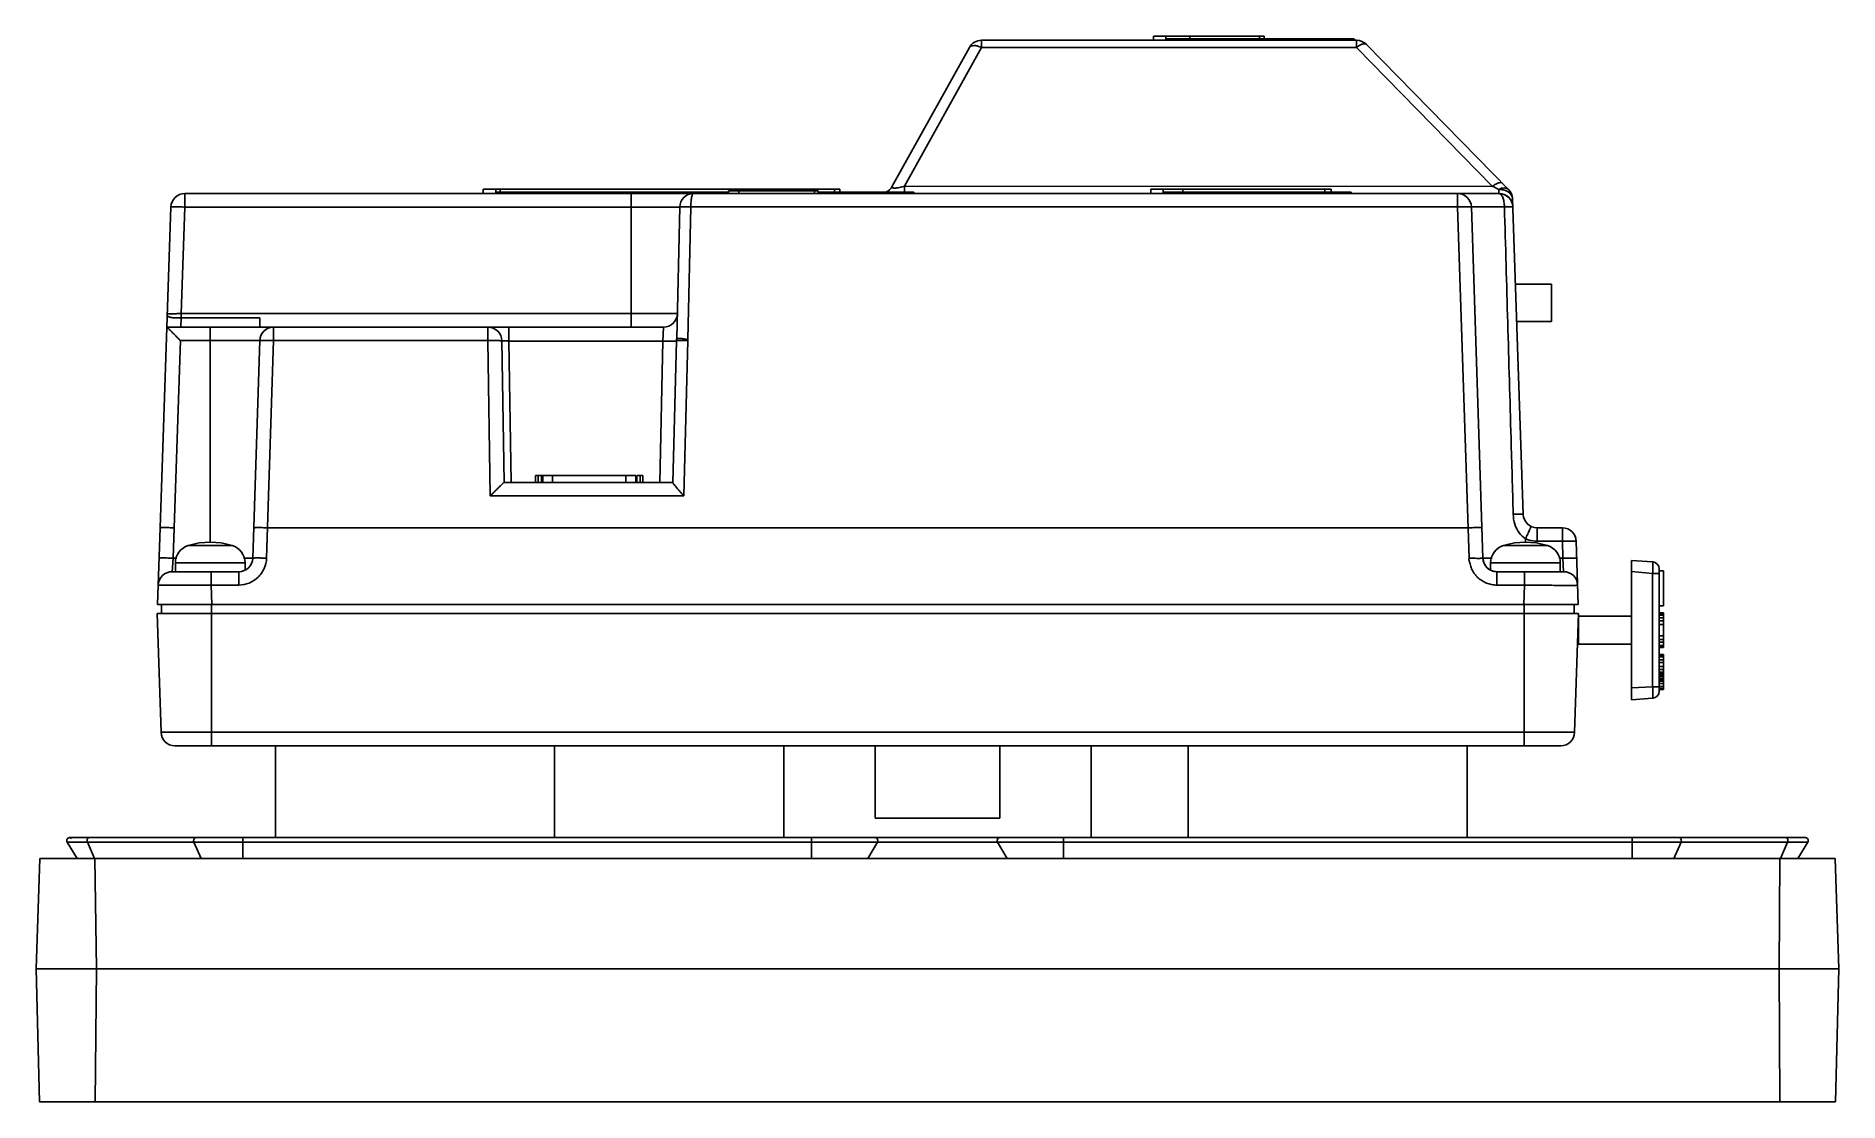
# Model space of a CAD drawing. Header units: millimetres. Extents: x 19 to 149, y 78 to 154.
import ezdxf

# ---------------------------------------------------------------- set-up
doc = ezdxf.new("R2010")
doc.units = ezdxf.units.MM
doc.header["$LTSCALE"] = 15.079573
doc.layers.get('0').update_dxf_attribs({"linetype": 'CONTINUOUS'})

msp = doc.modelspace()

# ---------------------------------------------------------------- linework, layer by layer
at = {"color": 7, "linetype": 'Continuous'}
for p, q in [((87.21, 153.68), (87.21, 154.19)), ((114.13, 154.19), (87.21, 154.19)), ((99.55, 154.49), (99.55, 154.19)), ((99.55, 154.49), (107.5, 154.49)), ((100.45, 154.19), (100.45, 154.49)), ((100.45, 154.29), (113.95, 154.29)), ((100.98, 154.19), (100.98, 154.29)), ((102.15, 154.49), (102.15, 154.29)), ((107.15, 154.49), (107.15, 154.29)), ((107.5, 154.49), (107.5, 154.29)), ((113.41, 154.29), (113.41, 154.19)), ((113.95, 154.19), (113.95, 154.29)), ((114.13, 153.68), (114.13, 154.19)), ((86.34, 153.68), (80.8, 143.71)), ((81.68, 143.71), (87.21, 153.67)), ((114.13, 153.68), (87.21, 153.67)), ((114.13, 153.68), (123.88, 143.7)), ((114.84, 153.89), (125.04, 143.47)), ((81.68, 143.29), (81.68, 143.71)), ((81.68, 143.71), (123.88, 143.7)), ((124.33, 143.48), (123.88, 143.71)), ((125.04, 143.47), (124.6, 143.92)), ((30.03, 142.22), (30.03, 143.19)), ((30.03, 143.19), (124.35, 143.19)), ((51.45, 143.49), (51.45, 143.19)), ((51.45, 143.49), (77.05, 143.49)), ((52.35, 143.19), (52.35, 143.49)), ((52.35, 143.29), (69.05, 143.29)), ((52.65, 143.49), (52.65, 143.29)), ((52.87, 143.19), (52.87, 143.29)), ((62.07, 143.19), (62.07, 142.22)), ((69.05, 143.39), (69.05, 143.19)), ((69.05, 143.39), (75.48, 143.39)), ((69.8, 143.19), (69.8, 143.39)), ((75.23, 143.39), (75.23, 143.19)), ((75.48, 143.39), (75.48, 143.19)), ((75.48, 143.29), (82.35, 143.29)), ((76.65, 143.49), (76.65, 143.29)), ((77.05, 143.49), (77.05, 143.29)), ((81.81, 143.29), (81.81, 143.19)), ((82.35, 143.19), (82.35, 143.29)), ((99.35, 143.49), (99.35, 143.19)), ((99.35, 143.49), (112.3, 143.49)), ((100.25, 143.19), (100.25, 143.49)), ((100.25, 143.29), (113.75, 143.29)), ((100.75, 143.19), (100.75, 143.29)), ((101.65, 143.49), (101.65, 143.29)), ((111.85, 143.49), (111.85, 143.29)), ((112.3, 143.49), (112.3, 143.29)), ((113.25, 143.29), (113.25, 143.19)), ((113.75, 143.19), (113.75, 143.29)), ((121.37, 143.19), (121.37, 142.23)), ((124.34, 143.33), (124.33, 143.48)), ((124.35, 143.19), (124.34, 143.33)), ((125.04, 143.47), (125.04, 143.47)), ((125.21, 142.7), (125.16, 142.77)), ((125.31, 142.47), (125.28, 142.55)), ((125.32, 142.42), (125.31, 142.47)), ((125.33, 142.81), (126.09, 120.16)), ((28.26, 119.19), (29.03, 142.23)), ((30.03, 142.22), (29.77, 134.57)), ((30.03, 142.22), (65.55, 142.22)), ((62.07, 142.22), (62.06, 134.57)), ((65.34, 132.79), (65.55, 142.22)), ((66.35, 142.23), (66.13, 132.7)), ((66.35, 142.23), (121.37, 142.23)), ((121.37, 142.23), (122.2, 116.98)), ((122.37, 142.23), (124.74, 142.23)), ((122.37, 142.23), (123.2, 117.01)), ((125.53, 136.69), (128.12, 136.69)), ((128.12, 136.69), (128.12, 133.99)), ((28.74, 133.59), (64.38, 133.59)), ((29.77, 134.26), (29.74, 133.59)), ((29.77, 134.26), (29.77, 134.57)), ((65.38, 134.57), (29.77, 134.57)), ((29.77, 134.26), (35.4, 134.26)), ((31.85, 118.16), (31.85, 133.59)), ((35.4, 133.59), (35.4, 134.26)), ((36.4, 132.63), (36.4, 133.59)), ((51.78, 133.59), (51.78, 132.63)), ((53.28, 132.6), (53.28, 133.59)), ((54.64, 133.59), (54.64, 133.59)), ((63.46, 133.59), (54.64, 133.59)), ((62.06, 134.57), (62.06, 133.59)), ((63.46, 133.59), (63.46, 133.59)), ((64.33, 132.6), (64.38, 133.59)), ((125.62, 133.99), (128.12, 133.99)), ((29.71, 132.63), (29.26, 119.19)), ((29.71, 132.63), (35.4, 132.63)), ((34.9, 117.01), (35.4, 132.63)), ((36.4, 132.63), (35.9, 117.01)), ((36.4, 132.63), (51.78, 132.63)), ((51.95, 121.48), (51.78, 132.63)), ((52.78, 132.61), (52.94, 122.44)), ((53.28, 132.6), (53.44, 122.44)), ((53.28, 132.6), (64.33, 132.6)), ((64.11, 122.44), (64.33, 132.6)), ((65.06, 122.43), (65.32, 132.62)), ((66.12, 132.63), (65.84, 121.48)), ((55.2, 122.94), (55.2, 122.44)), ((55.2, 122.94), (58.15, 122.94)), ((55.4, 122.44), (55.4, 122.94)), ((55.63, 122.94), (55.63, 122.44)), ((55.72, 122.94), (55.72, 122.44)), ((56.42, 122.44), (56.42, 122.94)), ((58.15, 122.94), (62.39, 122.94)), ((61.69, 122.94), (61.69, 122.44)), ((62.39, 122.44), (62.39, 122.94)), ((62.47, 122.44), (62.47, 122.94)), ((62.47, 122.94), (62.9, 122.94)), ((62.7, 122.94), (62.7, 122.44)), ((62.9, 122.44), (62.9, 122.94)), ((65.06, 122.44), (52.93, 122.44)), ((51.95, 121.48), (65.84, 121.48)), ((28.07, 113.69), (28.26, 119.19)), ((29.26, 119.19), (29.18, 117.01)), ((35.97, 119.19), (122.13, 119.19)), ((127.09, 119.19), (128.9, 119.19)), ((127.09, 118.23), (127.09, 119.19)), ((128.9, 119.19), (128.9, 118.23)), ((33.42, 117.93), (30.28, 117.93)), ((127.82, 117.93), (124.68, 117.93)), ((126.25, 118.16), (126.25, 118.41)), ((127.09, 118.23), (128.9, 118.23)), ((128.94, 117.01), (128.9, 118.23)), ((129.9, 118.22), (130.03, 113.69)), ((29.18, 117.01), (29.12, 116.04)), ((29.46, 117.01), (29.18, 117.01)), ((29.35, 116.67), (29.35, 116.04)), ((34.35, 116.67), (29.35, 116.67)), ((34.9, 117.01), (34.24, 117.01)), ((34.35, 116.67), (34.35, 116.15)), ((123.86, 117.01), (123.2, 117.01)), ((128.75, 116.67), (123.75, 116.67)), ((123.75, 116.67), (123.75, 116.15)), ((128.94, 117.01), (128.64, 117.01)), ((128.75, 116.67), (128.75, 116.04)), ((128.99, 116.04), (128.94, 117.01)), ((133.85, 116.84), (135.38, 116.74)), ((133.85, 106.84), (133.85, 116.84)), ((29.12, 116.04), (33.9, 116.04)), ((31.92, 115.08), (31.92, 116.04)), ((33.9, 116.04), (33.9, 115.08)), ((124.2, 116.04), (128.99, 116.04)), ((124.2, 115.08), (124.2, 116.04)), ((126.19, 115.08), (126.19, 116.04)), ((135.38, 115.92), (133.85, 116.05)), ((135.38, 115.92), (135.85, 115.92)), ((135.38, 115.92), (135.38, 107.78)), ((135.85, 107.45), (135.85, 116.24)), ((136.15, 116.09), (135.85, 116.09)), ((136.15, 113.59), (136.15, 116.09)), ((28.12, 115.08), (33.9, 115.08)), ((31.97, 113.69), (31.92, 115.08)), ((126.19, 115.08), (124.2, 115.08)), ((126.13, 113.69), (126.19, 115.08)), ((28.05, 113.04), (28.32, 104.51)), ((130.05, 113.04), (28.05, 113.04)), ((28.07, 113.69), (126.13, 113.69)), ((28.35, 113.69), (28.35, 113.04)), ((31.95, 113.69), (31.95, 104.51)), ((130.03, 113.69), (126.13, 113.69)), ((126.15, 113.69), (126.15, 104.51)), ((129.75, 113.04), (129.75, 113.69)), ((130.05, 113.04), (129.78, 104.51)), ((130.05, 112.84), (133.85, 112.84)), ((130.05, 110.84), (130.05, 112.84)), ((136.15, 113.59), (135.85, 113.59)), ((136.15, 113.09), (135.85, 113.09)), ((136.15, 113.04), (135.85, 113.04)), ((136.15, 112.93), (135.85, 112.93)), ((136.15, 112.72), (135.85, 112.72)), ((136.15, 110.59), (136.15, 113.09)), ((136.15, 112.51), (135.85, 112.51)), ((136.15, 112.24), (135.85, 112.24)), ((136.15, 111.44), (135.85, 111.44)), ((133.85, 110.84), (130.05, 110.84)), ((136.15, 111.18), (135.85, 111.18)), ((136.15, 110.97), (135.85, 110.97)), ((136.15, 110.75), (135.85, 110.75)), ((136.15, 110.65), (135.85, 110.65)), ((136.15, 110.59), (135.85, 110.59)), ((136.15, 110.09), (135.85, 110.09)), ((136.15, 110.04), (135.85, 110.04)), ((136.15, 107.59), (136.15, 110.09)), ((136.15, 109.93), (135.85, 109.93)), ((136.15, 109.72), (135.85, 109.72)), ((136.15, 109.51), (135.85, 109.51)), ((136.15, 109.24), (135.85, 109.24)), ((136.15, 109.03), (135.85, 109.03)), ((136.15, 108.82), (135.85, 108.82)), ((136.15, 108.71), (135.85, 108.71)), ((133.85, 107.7), (135.38, 107.78)), ((135.85, 107.78), (135.38, 107.78)), ((136.15, 108.66), (135.85, 108.66)), ((136.15, 108.6), (135.85, 108.6)), ((136.15, 108.5), (135.85, 108.5)), ((136.15, 108.34), (135.85, 108.34)), ((136.15, 108.23), (135.85, 108.23)), ((136.15, 108.18), (135.85, 108.18)), ((136.15, 108.02), (135.85, 108.02)), ((136.15, 107.81), (135.85, 107.81)), ((136.15, 107.65), (135.85, 107.65)), ((136.15, 107.59), (135.85, 107.59)), ((135.38, 106.95), (133.85, 106.84)), ((129.78, 104.51), (28.32, 104.51)), ((29.32, 103.54), (128.78, 103.54)), ((31.95, 103.54), (31.95, 104.51)), ((36.53, 103.54), (36.53, 96.95)), ((56.57, 103.54), (56.57, 96.95)), ((73.01, 103.54), (73.01, 96.95)), ((79.58, 98.34), (79.58, 103.54)), ((88.52, 103.54), (88.52, 98.34)), ((95.09, 103.54), (95.09, 96.95)), ((102.03, 103.54), (102.03, 96.95)), ((122.07, 103.54), (122.07, 96.95)), ((126.15, 103.54), (126.15, 104.51)), ((79.58, 98.34), (88.52, 98.34)), ((21.58, 96.63), (22.31, 95.44)), ((21.58, 96.63), (146.52, 96.63)), ((21.9, 96.89), (21.76, 96.95)), ((21.76, 96.95), (146.34, 96.95)), ((23.55, 95.44), (23.04, 96.63)), ((30.68, 96.63), (31.2, 95.44)), ((34.2, 95.44), (34.2, 96.95)), ((75, 96.95), (75, 95.44)), ((79.74, 96.63), (79.04, 95.44)), ((88.36, 96.63), (89.06, 95.44)), ((93.1, 95.44), (93.1, 96.95)), ((133.9, 96.95), (133.9, 95.44)), ((137.42, 96.63), (136.9, 95.44)), ((144.55, 95.44), (145.06, 96.63)), ((145.79, 95.44), (146.52, 96.63)), ((19.61, 95.44), (19.35, 87.54)), ((148.49, 95.44), (19.61, 95.44)), ((23.58, 95.44), (23.68, 87.54)), ((144.5, 95.44), (144.45, 87.54)), ((148.49, 95.44), (148.75, 87.54)), ((19.35, 87.54), (19.6, 77.97)), ((19.35, 87.54), (148.75, 87.54)), ((23.68, 87.54), (23.6, 77.97)), ((144.45, 87.54), (144.5, 77.97)), ((148.75, 87.54), (148.5, 77.97)), ((19.6, 77.97), (23.6, 77.97)), ((23.6, 77.97), (144.5, 77.97)), ((144.5, 77.97), (148.5, 77.97))]:
    msp.add_line(p, q, dxfattribs=at)
for points in [[(125.28, 142.55), (125.25, 142.62), (125.21, 142.7)], [(125.35, 142.23), (125.34, 142.28), (125.34, 142.32), (125.33, 142.37), (125.32, 142.42)]]:
    msp.add_lwpolyline(points, dxfattribs=at)
for centre, radius, start, end in [((87.21, 153.19), 1, 90, 150.9678), ((114.13, 153.19), 1, 44.3746, 89.9984), ((114.13, 153.19), 1, 44.3817, 89.9994), ((79.93, 144.19), 1, 294.5983, 330.9678), ((30.03, 142.19), 1, 90, 178.0804), ((66.55, 142.19), 1, 90, 178.7282), ((121.37, 142.19), 1, 1.8933, 89.9981), ((124.35, 142.19), 1, 1.9267, 90), ((124.33, 142.77), 1, 1.9278, 44.3798), ((124.8, 142.79), 0.528, 1.9137, 5.0464), ((36.4, 132.59), 1, 90.0036, 178.1647), ((51.78, 132.59), 1, 0.8678, 90), ((64.38, 134.59), 1, 270, 358.7282), ((66.32, 132.59), 1, 168.6205, 178.5655), ((127.09, 120.19), 1, 181.9267, 270), ((128.9, 118.19), 1, 1.6493, 90), ((30.66, 116.67), 1.31, 107.1018, 180), ((31.85, 112.81), 5.35, 72.8982, 107.1018), ((33.04, 116.67), 1.31, 0, 72.8982), ((125.06, 116.67), 1.31, 107.1018, 180), ((126.25, 112.81), 5.35, 72.8982, 107.1018), ((127.09, 120.23), 2, 245.2303, 253.4751), ((127.09, 120.24), 2.01, 253.5205, 269.9582), ((127.44, 116.67), 1.31, 0, 72.8982), ((33.9, 117.04), 1, 270, 358.1648), ((124.2, 117.04), 1, 181.8934, 270), ((135.35, 116.24), 0.5, 0, 86.1371), ((29.12, 115.04), 1, 90, 178), ((128.99, 115.04), 1, 1.6493, 90), ((135.35, 107.45), 0.5, 273.8629, 360), ((29.32, 104.54), 1, 181.797, 270), ((128.78, 104.54), 1, 270.0366, 358.1632), ((21.76, 96.74), 0.208, 90, 211.6777), ((146.34, 96.74), 0.208, 328.3223, 90)]:
    msp.add_arc(centre, radius, start, end, dxfattribs=at)
for points, knots in [([(87, 153.75), (86.93, 153.78), (86.79, 153.81), (86.59, 153.81), (86.43, 153.78), (86.36, 153.71), (86.34, 153.68)], [0, 0, 0, 0, 0.330863, 0.608042, 0.825761, 1, 1, 1, 1]), ([(87.21, 153.68), (87.2, 153.68), (87.13, 153.71), (87.05, 153.74), (87, 153.75)], [0, 0, 0, 0, 0.256247, 1, 1, 1, 1]), ([(114.84, 153.89), (114.78, 153.96), (114.61, 153.94), (114.46, 153.88), (114.31, 153.81), (114.2, 153.73), (114.13, 153.68)], [0, 0, 0, 0, 0.35866, 0.495337, 0.649519, 1, 1, 1, 1]), ([(81.68, 143.71), (81.62, 143.69), (81.5, 143.66), (81.32, 143.62), (81.14, 143.59), (80.99, 143.58), (80.89, 143.58), (80.83, 143.6), (80.81, 143.61), (80.79, 143.64), (80.79, 143.67), (80.8, 143.69), (80.8, 143.71)], [0, 0, 0, 0, 0.190791, 0.381989, 0.563968, 0.720417, 0.833087, 0.872093, 0.901515, 0.925155, 0.947359, 1, 1, 1, 1]), ([(124.6, 143.92), (124.54, 143.99), (124.37, 143.97), (124.22, 143.91), (124.07, 143.84), (123.96, 143.76), (123.88, 143.71)], [0, 0, 0, 0, 0.358449, 0.495209, 0.64937, 1, 1, 1, 1]), ([(66.55, 143.19), (66.53, 143.19), (66.51, 143.18), (66.49, 143.15), (66.46, 143.11), (66.43, 143.03), (66.4, 142.91), (66.38, 142.76), (66.35, 142.53), (66.35, 142.35), (66.35, 142.23)], [0, 0, 0, 0, 0.041298, 0.069954, 0.105425, 0.197872, 0.31836, 0.463906, 0.629987, 1, 1, 1, 1]), ([(125.04, 143.47), (125.01, 143.51), (124.91, 143.57), (124.73, 143.6), (124.53, 143.57), (124.4, 143.52), (124.33, 143.48)], [0, 0, 0, 0, 0.205573, 0.434605, 0.699335, 1, 1, 1, 1]), ([(124.33, 143.48), (124.42, 143.49), (124.61, 143.47), (124.79, 143.41), (124.87, 143.37)], [0, 0, 0, 0, 0.510605, 1, 1, 1, 1]), ([(124.35, 143.19), (124.37, 143.19), (124.43, 143.18), (124.5, 143.12), (124.57, 143.03), (124.62, 142.91), (124.67, 142.76), (124.72, 142.53), (124.74, 142.35), (124.74, 142.23)], [0, 0, 0, 0, 0.069013, 0.150308, 0.250207, 0.370117, 0.508758, 0.663057, 1, 1, 1, 1]), ([(125.04, 142.91), (124.97, 142.99), (124.79, 143.11), (124.58, 143.17), (124.47, 143.19)], [0, 0, 0, 0, 0.500046, 1, 1, 1, 1]), ([(124.87, 143.37), (124.9, 143.36), (125.03, 143.3), (125.14, 143.21), (125.2, 143.13)], [0, 0, 0, 0, 0.266676, 1, 1, 1, 1]), ([(125.2, 143.13), (125.21, 143.12), (125.24, 143.08), (125.27, 143.03), (125.28, 143)], [0, 0, 0, 0, 0.256543, 1, 1, 1, 1]), ([(125.28, 143), (125.29, 142.99), (125.31, 142.93), (125.32, 142.88), (125.33, 142.83)], [0, 0, 0, 0, 0.252935, 1, 1, 1, 1]), ([(29.03, 142.23), (29.03, 142.23), (29.04, 142.23), (29.05, 142.23), (29.08, 142.23), (29.11, 142.23), (29.15, 142.23), (29.22, 142.23), (29.33, 142.23), (29.48, 142.23), (29.65, 142.23), (29.84, 142.22), (29.97, 142.22), (30.03, 142.22)], [0, 0, 0, 0, 0.005293, 0.019841, 0.043731, 0.076826, 0.118791, 0.169206, 0.293511, 0.444873, 0.617575, 0.805219, 1, 1, 1, 1]), ([(66.35, 142.23), (66.29, 142.23), (66.19, 142.23), (66.04, 142.24), (65.91, 142.24), (65.79, 142.24), (65.7, 142.24), (65.64, 142.24), (65.61, 142.24), (65.58, 142.23), (65.56, 142.23), (65.55, 142.23), (65.55, 142.23), (65.55, 142.23)], [0, 0, 0, 0, 0.194757, 0.381968, 0.554422, 0.705687, 0.829847, 0.880314, 0.922339, 0.955459, 0.97945, 0.994196, 1, 1, 1, 1]), ([(121.37, 142.23), (121.43, 142.23), (121.56, 142.23), (121.75, 142.24), (121.92, 142.24), (122.07, 142.24), (122.17, 142.24), (122.25, 142.24), (122.29, 142.24), (122.32, 142.24), (122.35, 142.23), (122.36, 142.23), (122.37, 142.23), (122.37, 142.23)], [0, 0, 0, 0, 0.194575, 0.382012, 0.554527, 0.70574, 0.829952, 0.88035, 0.922325, 0.955461, 0.979441, 0.994173, 1, 1, 1, 1]), ([(124.74, 142.23), (124.78, 142.23), (124.86, 142.23), (124.98, 142.23), (125.09, 142.23), (125.17, 142.23), (125.24, 142.23), (125.28, 142.23), (125.3, 142.23), (125.32, 142.23), (125.33, 142.23), (125.34, 142.23), (125.35, 142.23), (125.35, 142.23)], [0, 0, 0, 0, 0.21273, 0.407308, 0.579799, 0.726275, 0.84321, 0.889978, 0.928698, 0.959189, 0.981277, 0.994828, 1, 1, 1, 1]), ([(125.37, 120.16), (125.32, 121.97), (125.11, 129.33), (124.9, 136.68), (124.74, 142.23)], [0, 0, 0, 0, 0.246447, 1, 1, 1, 1]), ([(28.74, 133.59), (28.74, 133.59), (28.75, 133.59), (28.75, 133.59), (28.76, 133.58), (28.78, 133.56), (28.81, 133.53), (28.86, 133.49), (28.91, 133.44), (28.96, 133.38), (29.03, 133.32), (29.12, 133.23), (29.24, 133.11), (29.39, 132.95), (29.55, 132.79), (29.66, 132.68), (29.71, 132.63)], [0, 0, 0, 0, 0.002825, 0.008965, 0.01833, 0.030778, 0.064317, 0.108157, 0.160635, 0.220098, 0.285265, 0.355133, 0.50527, 0.665267, 0.831259, 1, 1, 1, 1]), ([(28.77, 134.56), (28.77, 134.56), (28.78, 134.56), (28.8, 134.56), (28.82, 134.55), (28.85, 134.55), (28.9, 134.55), (28.97, 134.55), (29.08, 134.55), (29.23, 134.56), (29.4, 134.56), (29.58, 134.57), (29.71, 134.57), (29.77, 134.57)], [0, 0, 0, 0, 0.005188, 0.019659, 0.043475, 0.076486, 0.118461, 0.168928, 0.293194, 0.444668, 0.617401, 0.804924, 1, 1, 1, 1]), ([(28.77, 134.5), (28.77, 134.5), (28.77, 134.47), (28.77, 134.45), (28.78, 134.43)], [0, 0, 0, 0, 0.312874, 1, 1, 1, 1]), ([(28.78, 134.43), (28.78, 134.41), (28.81, 134.37), (28.88, 134.33), (28.98, 134.3), (29.1, 134.28), (29.25, 134.27), (29.47, 134.26), (29.65, 134.26), (29.77, 134.26)], [0, 0, 0, 0, 0.064415, 0.13862, 0.235042, 0.355109, 0.496288, 0.654366, 1, 1, 1, 1]), ([(35.4, 132.63), (35.4, 132.63), (35.41, 132.63), (35.42, 132.63), (35.44, 132.63), (35.48, 132.64), (35.52, 132.64), (35.59, 132.64), (35.7, 132.64), (35.85, 132.64), (36.02, 132.64), (36.21, 132.63), (36.33, 132.63), (36.4, 132.63)], [0, 0, 0, 0, 0.005826, 0.020558, 0.044537, 0.077672, 0.119645, 0.170042, 0.294254, 0.445468, 0.617986, 0.805426, 1, 1, 1, 1]), ([(51.78, 132.63), (51.85, 132.63), (51.97, 132.63), (52.16, 132.63), (52.33, 132.63), (52.48, 132.63), (52.59, 132.63), (52.66, 132.62), (52.7, 132.62), (52.73, 132.62), (52.76, 132.62), (52.77, 132.61), (52.78, 132.61), (52.78, 132.61)], [0, 0, 0, 0, 0.194543, 0.381969, 0.554486, 0.705708, 0.829932, 0.880336, 0.922315, 0.955455, 0.979438, 0.994173, 1, 1, 1, 1]), ([(52.78, 132.61), (52.78, 132.61), (52.79, 132.61), (52.79, 132.61), (52.8, 132.61), (52.82, 132.61), (52.84, 132.61), (52.88, 132.61), (52.93, 132.61), (53.01, 132.61), (53.09, 132.61), (53.18, 132.6), (53.25, 132.6), (53.28, 132.6)], [0, 0, 0, 0, 0.005019, 0.019499, 0.043389, 0.076524, 0.118537, 0.168939, 0.292899, 0.444051, 0.617134, 0.805394, 1, 1, 1, 1]), ([(64.33, 132.6), (64.39, 132.6), (64.6, 132.6), (64.82, 132.59), (64.97, 132.59)], [0, 0, 0, 0, 0.270144, 1, 1, 1, 1]), ([(64.97, 132.59), (65.05, 132.59), (65.16, 132.59), (65.28, 132.58), (65.32, 132.59)], [0, 0, 0, 0, 0.65157, 1, 1, 1, 1]), ([(65.32, 132.62), (65.33, 132.62), (65.35, 132.63), (65.4, 132.63), (65.47, 132.63), (65.52, 132.63), (65.55, 132.63)], [0, 0, 0, 0, 0.107422, 0.314081, 0.614824, 1, 1, 1, 1]), ([(65.32, 132.62), (65.32, 132.62), (65.32, 132.62), (65.32, 132.62), (65.32, 132.62)], [0, 0, 0, 0, 0.34818, 1, 1, 1, 1]), ([(66.13, 132.7), (66.08, 132.71), (65.98, 132.73), (65.84, 132.75), (65.7, 132.77), (65.6, 132.78), (65.52, 132.78), (65.47, 132.79), (65.43, 132.79), (65.4, 132.79), (65.37, 132.79), (65.36, 132.79), (65.35, 132.79), (65.34, 132.79), (65.34, 132.79), (65.34, 132.79), (65.34, 132.79)], [0, 0, 0, 0, 0.194461, 0.381785, 0.554546, 0.70614, 0.772158, 0.830725, 0.881277, 0.92334, 0.956482, 0.980442, 0.988929, 0.995046, 0.998753, 1, 1, 1, 1]), ([(65.55, 132.63), (65.59, 132.63), (65.78, 132.63), (65.97, 132.63), (66.12, 132.63)], [0, 0, 0, 0, 0.214382, 1, 1, 1, 1]), ([(51.95, 121.48), (52, 121.53), (52.11, 121.64), (52.27, 121.8), (52.43, 121.96), (52.55, 122.08), (52.64, 122.17), (52.71, 122.23), (52.77, 122.29), (52.82, 122.34), (52.86, 122.38), (52.89, 122.41), (52.91, 122.43), (52.92, 122.44), (52.93, 122.44), (52.93, 122.44), (52.93, 122.44)], [0, 0, 0, 0, 0.16813, 0.333569, 0.493168, 0.64313, 0.713025, 0.778297, 0.83794, 0.890689, 0.934859, 0.968736, 0.981335, 0.990832, 0.997084, 1, 1, 1, 1]), ([(65.84, 121.48), (65.75, 121.58), (65.62, 121.72), (65.46, 121.92), (65.34, 122.05), (65.24, 122.17), (65.16, 122.27), (65.11, 122.33), (65.09, 122.37), (65.07, 122.4), (65.06, 122.42), (65.06, 122.43)], [0, 0, 0, 0, 0.32172, 0.476091, 0.621989, 0.754972, 0.868412, 0.915028, 0.953201, 0.981746, 1, 1, 1, 1]), ([(28.26, 119.19), (28.26, 119.2), (28.27, 119.2), (28.28, 119.2), (28.31, 119.2), (28.34, 119.2), (28.38, 119.21), (28.45, 119.21), (28.56, 119.21), (28.71, 119.21), (28.88, 119.2), (29.07, 119.2), (29.19, 119.19), (29.26, 119.19)], [0, 0, 0, 0, 0.005761, 0.020467, 0.044432, 0.07756, 0.11953, 0.169927, 0.294148, 0.44538, 0.617923, 0.805393, 1, 1, 1, 1]), ([(34.97, 119.19), (34.97, 119.19), (34.98, 119.2), (34.99, 119.2), (35.01, 119.2), (35.05, 119.2), (35.09, 119.2), (35.16, 119.21), (35.27, 119.21), (35.42, 119.21), (35.59, 119.2), (35.78, 119.2), (35.9, 119.2), (35.97, 119.19)], [0, 0, 0, 0, 0.00592, 0.020685, 0.04468, 0.077823, 0.119797, 0.170191, 0.294387, 0.445576, 0.618062, 0.805465, 1, 1, 1, 1]), ([(122.13, 119.19), (122.19, 119.2), (122.32, 119.2), (122.51, 119.2), (122.68, 119.21), (122.83, 119.21), (122.94, 119.21), (123.01, 119.21), (123.05, 119.2), (123.08, 119.2), (123.11, 119.2), (123.12, 119.2), (123.13, 119.19), (123.13, 119.19)], [0, 0, 0, 0, 0.194537, 0.381941, 0.554427, 0.705615, 0.829811, 0.880204, 0.922178, 0.955321, 0.979315, 0.99408, 1, 1, 1, 1]), ([(126.09, 120.16), (126.09, 120.16), (126.08, 120.16), (126.07, 120.16), (126.06, 120.16), (126.04, 120.17), (126.01, 120.17), (125.96, 120.17), (125.88, 120.17), (125.78, 120.17), (125.65, 120.17), (125.52, 120.16), (125.42, 120.16), (125.37, 120.16)], [0, 0, 0, 0, 0.005204, 0.018902, 0.041371, 0.072495, 0.112086, 0.159885, 0.278862, 0.426447, 0.59892, 0.791831, 1, 1, 1, 1]), ([(126.25, 118.41), (126.08, 118.52), (125.58, 118.99), (125.38, 119.69), (125.37, 120.16)], [0, 0, 0, 0, 0.298954, 1, 1, 1, 1]), ([(126.67, 119.29), (126.67, 119.29), (126.67, 119.28), (126.67, 119.28), (126.66, 119.28), (126.66, 119.27), (126.65, 119.25), (126.63, 119.22), (126.61, 119.18), (126.59, 119.14), (126.57, 119.09), (126.53, 119.01), (126.48, 118.89), (126.41, 118.74), (126.33, 118.58), (126.28, 118.47), (126.25, 118.41)], [0, 0, 0, 0, 0.001389, 0.005061, 0.011085, 0.019452, 0.043145, 0.075976, 0.117716, 0.167908, 0.226041, 0.291603, 0.442644, 0.615329, 0.803445, 1, 1, 1, 1]), ([(128.9, 118.23), (128.97, 118.23), (129.09, 118.23), (129.28, 118.24), (129.45, 118.24), (129.6, 118.24), (129.71, 118.24), (129.78, 118.23), (129.82, 118.23), (129.86, 118.23), (129.88, 118.23), (129.89, 118.23), (129.9, 118.22), (129.9, 118.22)], [0, 0, 0, 0, 0.194577, 0.382022, 0.554546, 0.705768, 0.829987, 0.880387, 0.922362, 0.955497, 0.979474, 0.994198, 1, 1, 1, 1]), ([(29.18, 117.01), (29.12, 117.01), (28.99, 117.02), (28.81, 117.02), (28.64, 117.03), (28.49, 117.03), (28.38, 117.03), (28.3, 117.03), (28.26, 117.02), (28.23, 117.02), (28.21, 117.02), (28.19, 117.02), (28.18, 117.02), (28.18, 117.01)], [0, 0, 0, 0, 0.194747, 0.381952, 0.554406, 0.705676, 0.829857, 0.880337, 0.92237, 0.955493, 0.979483, 0.994229, 1, 1, 1, 1]), ([(35.9, 117.01), (35.89, 116.76), (35.77, 116.25), (35.32, 115.61), (34.67, 115.18), (34.15, 115.08), (33.9, 115.08)], [0, 0, 0, 0, 0.249893, 0.499869, 0.749914, 1, 1, 1, 1]), ([(35.9, 117.01), (35.83, 117.02), (35.71, 117.02), (35.52, 117.02), (35.35, 117.03), (35.2, 117.03), (35.09, 117.03), (35.02, 117.02), (34.98, 117.02), (34.94, 117.02), (34.92, 117.02), (34.91, 117.02), (34.9, 117.01), (34.9, 117.01)], [0, 0, 0, 0, 0.194679, 0.38182, 0.554219, 0.705448, 0.829604, 0.88008, 0.922117, 0.955253, 0.979272, 0.994074, 1, 1, 1, 1]), ([(122.2, 116.98), (122.2, 116.97), (122.18, 116.94), (122.19, 116.87), (122.21, 116.79), (122.25, 116.7), (122.28, 116.57), (122.32, 116.42), (122.37, 116.24), (122.46, 116.08), (122.57, 115.92), (122.69, 115.77), (122.86, 115.58), (123.11, 115.39), (123.45, 115.21), (123.82, 115.11), (124.07, 115.08), (124.2, 115.08)], [0, 0, 0, 0, 0.01493, 0.030148, 0.063535, 0.097387, 0.129665, 0.19114, 0.251273, 0.313207, 0.376268, 0.438822, 0.500991, 0.625612, 0.75048, 0.87514, 1, 1, 1, 1]), ([(123.2, 117.01), (123.2, 117.01), (123.19, 117.01), (123.18, 117), (123.16, 117), (123.12, 117), (123.08, 117), (123.01, 117), (122.9, 116.99), (122.75, 117), (122.58, 117), (122.39, 117), (122.27, 117.01), (122.2, 117.01)], [0, 0, 0, 0, 0.0058, 0.020329, 0.044107, 0.077073, 0.11891, 0.169225, 0.293465, 0.44487, 0.617639, 0.805278, 1, 1, 1, 1]), ([(123.2, 117.01), (123.21, 116.88), (123.26, 116.63), (123.49, 116.31), (123.81, 116.09), (124.07, 116.04), (124.2, 116.04)], [0, 0, 0, 0, 0.250033, 0.499906, 0.749831, 1, 1, 1, 1]), ([(129.94, 117.01), (129.94, 117.01), (129.93, 117.01), (129.92, 117.01), (129.89, 117.01), (129.86, 117.02), (129.82, 117.02), (129.74, 117.02), (129.63, 117.02), (129.49, 117.02), (129.31, 117.02), (129.13, 117.02), (129, 117.01), (128.94, 117.01)], [0, 0, 0, 0, 0.005825, 0.020591, 0.044592, 0.07772, 0.119757, 0.170237, 0.294412, 0.445671, 0.618106, 0.805285, 1, 1, 1, 1]), ([(135.38, 115.92), (135.39, 115.97), (135.39, 116.08), (135.4, 116.23), (135.4, 116.37), (135.4, 116.48), (135.4, 116.55), (135.4, 116.6), (135.4, 116.64), (135.4, 116.67), (135.4, 116.7), (135.39, 116.71), (135.39, 116.72), (135.39, 116.73), (135.39, 116.74), (135.39, 116.74), (135.38, 116.74), (135.38, 116.74)], [0, 0, 0, 0, 0.195108, 0.381656, 0.553262, 0.703741, 0.769189, 0.827275, 0.877538, 0.919533, 0.952841, 0.966156, 0.977222, 0.986039, 0.992633, 0.997125, 1, 1, 1, 1]), ([(129.99, 115.07), (129.99, 115.07), (129.98, 115.07), (129.97, 115.07), (129.95, 115.07), (129.92, 115.07), (129.88, 115.06), (129.83, 115.06), (129.77, 115.06), (129.67, 115.06), (129.53, 115.06), (129.34, 115.06), (129.12, 115.06), (128.87, 115.06), (128.6, 115.06), (128.19, 115.06), (127.63, 115.07), (126.93, 115.07), (126.44, 115.08), (126.19, 115.08)], [0, 0, 0, 0, 0.001282, 0.004916, 0.010932, 0.019321, 0.03007, 0.043162, 0.058564, 0.076231, 0.118176, 0.168623, 0.227077, 0.292966, 0.365683, 0.444495, 0.617322, 0.804989, 1, 1, 1, 1]), ([(135.38, 106.95), (135.38, 106.95), (135.39, 106.95), (135.39, 106.95), (135.39, 106.96), (135.39, 106.97), (135.39, 106.99), (135.39, 107.01), (135.39, 107.05), (135.39, 107.09), (135.39, 107.14), (135.39, 107.19), (135.39, 107.25), (135.39, 107.34), (135.39, 107.46), (135.39, 107.62), (135.39, 107.72), (135.38, 107.78)], [0, 0, 0, 0, 0.002016, 0.00604, 0.012351, 0.020984, 0.045173, 0.078398, 0.120369, 0.170706, 0.22898, 0.294647, 0.367094, 0.445628, 0.617897, 0.804992, 1, 1, 1, 1]), ([(23.01, 96.74), (23.01, 96.76), (23.02, 96.82), (23.05, 96.88), (23.1, 96.93), (23.14, 96.95), (23.16, 96.95)], [0, 0, 0, 0, 0.287383, 0.555486, 0.790591, 1, 1, 1, 1]), ([(23.04, 96.63), (23.03, 96.64), (23.02, 96.67), (23.01, 96.71), (23.01, 96.74)], [0, 0, 0, 0, 0.242515, 1, 1, 1, 1]), ([(30.81, 96.95), (30.79, 96.95), (30.75, 96.93), (30.7, 96.88), (30.67, 96.82), (30.66, 96.76), (30.66, 96.74)], [0, 0, 0, 0, 0.209409, 0.444514, 0.712617, 1, 1, 1, 1]), ([(30.66, 96.74), (30.66, 96.73), (30.66, 96.69), (30.67, 96.65), (30.68, 96.63)], [0, 0, 0, 0, 0.25653, 1, 1, 1, 1]), ([(79.57, 96.95), (79.62, 96.95), (79.73, 96.9), (79.77, 96.79), (79.77, 96.74)], [0, 0, 0, 0, 0.491166, 1, 1, 1, 1]), ([(88.53, 96.95), (88.48, 96.95), (88.37, 96.9), (88.33, 96.79), (88.33, 96.74)], [0, 0, 0, 0, 0.491168, 1, 1, 1, 1]), ([(137.44, 96.74), (137.44, 96.76), (137.43, 96.82), (137.4, 96.88), (137.35, 96.93), (137.31, 96.95), (137.29, 96.95)], [0, 0, 0, 0, 0.287383, 0.555486, 0.790591, 1, 1, 1, 1]), ([(137.42, 96.63), (137.42, 96.64), (137.43, 96.67), (137.44, 96.71), (137.44, 96.74)], [0, 0, 0, 0, 0.242515, 1, 1, 1, 1]), ([(144.94, 96.95), (144.96, 96.95), (145, 96.93), (145.05, 96.88), (145.08, 96.82), (145.09, 96.76), (145.09, 96.74)], [0, 0, 0, 0, 0.209286, 0.444597, 0.712347, 1, 1, 1, 1]), ([(145.09, 96.74), (145.09, 96.73), (145.08, 96.69), (145.08, 96.65), (145.06, 96.63)], [0, 0, 0, 0, 0.25653, 1, 1, 1, 1])]:
    msp.add_open_spline(points, degree=3, knots=knots, dxfattribs=at)
for points in [[(125.34, 142.31), (125.32, 142.46), (125.27, 142.6), (125.19, 142.73)], [(66.13, 132.7), (66.12, 132.68), (66.12, 132.65), (66.12, 132.63)], [(79.77, 96.74), (79.77, 96.7), (79.75, 96.66), (79.74, 96.63)], [(88.33, 96.74), (88.33, 96.7), (88.35, 96.66), (88.36, 96.63)]]:
    msp.add_open_spline(points, degree=3, dxfattribs=at)

doc.saveas('drawing.dxf')
